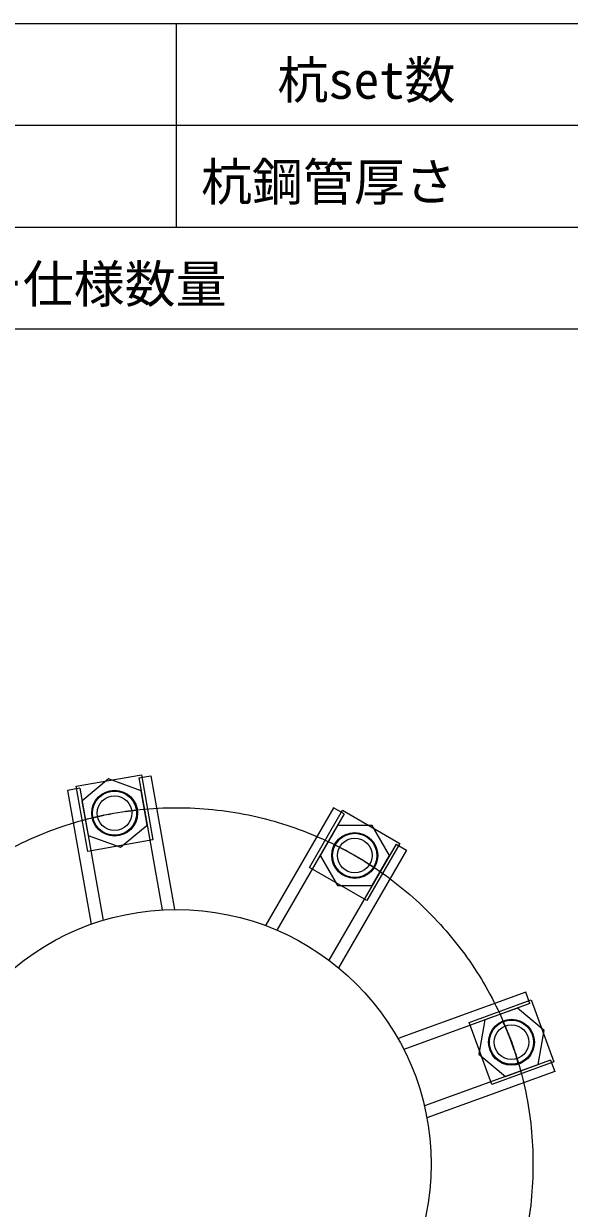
# Model space of a CAD drawing. Units: millimetres, scale not verified. Extents: x -44280 to 15325, y -9583 to 9583.
# Drawn here: x -14673 to -14137, y -8496 to -7333 of the extents above; entities that cross this region are included whole.
import ezdxf
from ezdxf.enums import TextEntityAlignment as Align

# ---------------------------------------------------------------- set-up
doc = ezdxf.new("R2010")
doc.units = ezdxf.units.MM
doc.header["$LTSCALE"] = 40
doc.linetypes.add('USER1', pattern=[101.6, 63.5, -12.7, 12.7, -12.7])
for name, color, linetype, lineweight in [('0-1_01_KUI', 5, 'Continuous', 18), ('0-4_09_SUNPO', 7, 'Continuous', 18), ('0-5_07_CENTER', 1, 'USER1', 18), ('0-6_02_KANAMONO', 6, 'Continuous', 18), ('0-7_10_WAKU', 4, 'Continuous', 18), ('0-9_03_ANCHOR', 7, 'Continuous', 18)]:
    doc.layers.add(name, color=color, linetype=linetype, lineweight=lineweight)
doc.styles.add('ＭＳ ゴシック', font='')
doc.styles.get('ＭＳ ゴシック').set_extended_font_data('MS Gothic')

# ---------------------------------------------------------------- blocks, each defined once
blk = doc.blocks.new('U1142')
at = {"layer": '0-4_09_SUNPO', "style": 'ＭＳ ゴシック'}
blk.add_text('杭set数', height=36.66, dxfattribs=at).set_placement((899.03, 2155.26), align=Align.BOTTOM_LEFT)
blk = doc.blocks.new('U1146')
at = {"layer": '0-4_09_SUNPO', "style": 'ＭＳ ゴシック'}
blk.add_text('杭鋼管厚さ', height=36.66, dxfattribs=at).set_placement((824.13, 2055.26), align=Align.BOTTOM_LEFT)
blk = doc.blocks.new('U1148')
at = {"layer": '0-4_09_SUNPO', "style": 'ＭＳ ゴシック'}
blk.add_text('クラウンパイルアンカー仕様数量', height=36.66, dxfattribs=at).set_placement((99.03, 1954.98), align=Align.BOTTOM_LEFT)
blk = doc.blocks.new('U1223')
at = {"layer": '0-9_03_ANCHOR', "color": 2}
for p, q in [((1113.75, 1255.38), (1117.01, 1257.98)), ((1117.01, 1257.98), (1118.5, 1258.76)), ((1120.7, 1259.91), (1121.19, 1258.76)), ((1121.19, 1258.76), (1120.7, 1259.91)), ((1121.19, 1258.76), (1121.52, 1257.98)), ((1122.12, 1256.58), (1121.19, 1258.76)), ((1121.52, 1257.98), (1122.63, 1255.38)), ((1122.11, 1260.34), (1124.41, 1261.04)), ((1123.28, 1253.87), (1122.12, 1256.58)), ((1124.41, 1261.04), (1126.26, 1261.26)), ((1126.26, 1261.26), (1128.26, 1261.5)), ((1128.26, 1261.5), (1132.13, 1261.26)), ((1132.13, 1261.26), (1133.02, 1261.04)), ((1133.02, 1261.04), (1135.9, 1260.34)), ((1135.9, 1260.34), (1136.87, 1259.91)), ((1136.87, 1259.91), (1139.45, 1258.76)), ((1139.45, 1258.76), (1142.65, 1256.58)), ((1142.65, 1256.58), (1145.42, 1253.87)), ((1107.68, 1244.64), (1109, 1248.59)), ((1109, 1248.59), (1109.74, 1249.91)), ((1109.74, 1249.91), (1110.2, 1250.71)), ((1110.2, 1250.71), (1111.05, 1252.21)), ((1111.05, 1252.21), (1113.75, 1255.38)), ((1122.63, 1255.38), (1123.98, 1252.21)), ((1124.63, 1250.71), (1123.28, 1253.87)), ((1123.98, 1252.21), (1124.63, 1250.71)), ((1124.97, 1249.91), (1125.48, 1248.59)), ((1126.01, 1247.19), (1124.97, 1249.91)), ((1125.48, 1248.59), (1127, 1244.64)), ((1127.46, 1243.44), (1126.01, 1247.19)), ((1145.42, 1253.87), (1147.67, 1250.71)), ((1147.67, 1250.71), (1148.04, 1249.91)), ((1148.04, 1249.91), (1149.31, 1247.19)), ((1149.31, 1247.19), (1150.31, 1243.44)), ((1107.14, 1240.51), (1107.68, 1244.64)), ((1107.18, 1239.75), (1107.14, 1240.51)), ((1107.39, 1236.35), (1107.18, 1239.75)), ((1108.44, 1232.32), (1107.39, 1236.35)), ((1127, 1244.64), (1128.59, 1240.51)), ((1128.59, 1240.51), (1127.46, 1243.44)), ((1128.94, 1239.58), (1128.88, 1239.75)), ((1128.88, 1239.75), (1130.05, 1236.35)), ((1130.26, 1235.72), (1128.94, 1239.58)), ((1130.05, 1236.35), (1131.43, 1232.32)), ((1131.54, 1231.99), (1130.26, 1235.72)), ((1150.25, 1235.72), (1149.19, 1231.99)), ((1150.62, 1239.58), (1150.25, 1235.72)), ((1150.31, 1243.44), (1150.55, 1240.51)), ((1150.55, 1240.51), (1150.61, 1239.75)), ((1150.61, 1239.75), (1150.62, 1239.58)), ((1108.59, 1231.99), (1108.44, 1232.32)), ((1109.79, 1229.47), (1108.59, 1231.99)), ((1110.23, 1228.56), (1109.79, 1229.47)), ((1112.71, 1225.21), (1110.23, 1228.56)), ((1115.78, 1222.39), (1112.71, 1225.21)), ((1119.33, 1220.21), (1115.78, 1222.39)), ((1131.43, 1232.32), (1131.54, 1231.99)), ((1132.41, 1229.47), (1132.69, 1228.56)), ((1132.7, 1228.5), (1132.41, 1229.47)), ((1132.69, 1228.56), (1133.7, 1225.21)), ((1133.65, 1225.38), (1132.7, 1228.5)), ((1134.46, 1222.71), (1133.65, 1225.38)), ((1133.7, 1225.21), (1134.56, 1222.39)), ((1135.11, 1220.58), (1134.46, 1222.71)), ((1134.56, 1222.39), (1135.22, 1220.21)), ((1142.38, 1222.71), (1139.14, 1220.58)), ((1145.19, 1225.38), (1142.38, 1222.71)), ((1147.49, 1228.5), (1145.19, 1225.38)), ((1147.96, 1229.47), (1147.49, 1228.5)), ((1149.19, 1231.99), (1147.96, 1229.47)), ((1122.4, 1219.06), (1119.33, 1220.21)), ((1123.23, 1218.75), (1122.4, 1219.06)), ((1134.16, 1218.75), (1131.5, 1218.16)), ((1135.57, 1219.06), (1134.16, 1218.75)), ((1135.22, 1220.21), (1135.57, 1219.06)), ((1139.14, 1220.58), (1138.28, 1220.21))]:
    blk.add_line(p, q, dxfattribs=at)
for points in [[(1118.5, 1258.76), (1120.7, 1259.91), (1122.11, 1260.34)], [(1131.5, 1218.16), (1127.34, 1218.06), (1126.72, 1218.16), (1123.23, 1218.75)], [(1138.28, 1220.21), (1135.57, 1219.06), (1135.22, 1220.21), (1135.11, 1220.58)]]:
    blk.add_lwpolyline(points, dxfattribs=at)
blk = doc.blocks.new('U1224')
at = {"layer": '0-9_03_ANCHOR', "color": 2}
for p, q in [((964.17, 1441.97), (967.11, 1443.42)), ((967.11, 1443.42), (967.75, 1443.6)), ((967.75, 1443.6), (970.83, 1444.49)), ((970.83, 1444.49), (971.75, 1444.58)), ((971.75, 1444.58), (974.69, 1444.88)), ((974.69, 1444.88), (978.56, 1444.58)), ((978.56, 1444.58), (978.92, 1444.49)), ((978.92, 1444.49), (982.31, 1443.6)), ((982.31, 1443.6), (982.71, 1443.42)), ((982.71, 1443.42), (985.83, 1441.97)), ((956.04, 1433.78), (957.85, 1436.57)), ((957.85, 1436.57), (958.24, 1436.98)), ((958.24, 1436.98), (960.51, 1439.39)), ((960.51, 1439.39), (960.98, 1439.74)), ((960.98, 1439.74), (963.63, 1441.7)), ((963.63, 1441.7), (964.17, 1441.97)), ((985.83, 1441.97), (986.21, 1441.7)), ((986.21, 1441.7), (989, 1439.74)), ((989, 1439.74), (989.34, 1439.39)), ((989.34, 1439.39), (991.73, 1436.98)), ((991.73, 1436.98), (992.01, 1436.57)), ((992.01, 1436.57), (993.92, 1433.78)), ((953.29, 1421.22), (953.3, 1422.61)), ((953.75, 1418.75), (953.29, 1421.22)), ((953.3, 1422.61), (953.31, 1423.13)), ((953.31, 1423.13), (953.32, 1425.39)), ((953.32, 1425.39), (953.93, 1428.4)), ((953.93, 1428.4), (954.15, 1429.47)), ((954.15, 1429.47), (954.47, 1430.24)), ((961.81, 1430.24), (963.33, 1429.47)), ((965.44, 1428.4), (961.81, 1430.24)), ((963.33, 1429.47), (965.44, 1428.4)), ((968.91, 1426.48), (965.44, 1428.4)), ((965.44, 1428.4), (970.89, 1425.39)), ((974.96, 1423.13), (968.91, 1426.48)), ((970.89, 1425.39), (974.96, 1423.13)), ((975.83, 1422.61), (974.96, 1423.13)), ((974.96, 1423.13), (975.83, 1422.61)), ((982.23, 1418.75), (978.14, 1421.22)), ((978.14, 1421.22), (982.23, 1418.75)), ((995.51, 1430.24), (995.97, 1428.4)), ((995.97, 1428.4), (996.45, 1426.48)), ((996.54, 1421.22), (996.26, 1418.75)), ((996.45, 1426.48), (996.67, 1423.13)), ((996.7, 1422.61), (996.54, 1421.22)), ((996.67, 1423.13), (996.7, 1422.61)), ((953.98, 1417.53), (953.75, 1418.75)), ((954.05, 1417.12), (953.98, 1417.53)), ((955.58, 1413.25), (954.05, 1417.12)), ((956.64, 1411.58), (955.58, 1413.25)), ((957.82, 1409.74), (956.64, 1411.58)), ((959.2, 1408.28), (957.82, 1409.74)), ((960.69, 1406.72), (959.2, 1408.28)), ((984.28, 1417.53), (984.89, 1417.12)), ((988.09, 1415.04), (984.28, 1417.53)), ((984.89, 1417.12), (990.83, 1413.25)), ((990.85, 1408.28), (989.07, 1406.72)), ((991.97, 1409.74), (990.85, 1408.28)), ((993.39, 1411.58), (991.97, 1409.74)), ((995.14, 1415.04), (994.23, 1413.25)), ((995.89, 1417.53), (995.14, 1415.04)), ((996.26, 1418.75), (995.89, 1417.53)), ((962.36, 1405.53), (960.69, 1406.72)), ((964.08, 1404.3), (962.36, 1405.53)), ((966.02, 1403.41), (964.08, 1404.3)), ((967.87, 1402.57), (966.02, 1403.41)), ((970.13, 1402.03), (967.87, 1402.57)), ((980.2, 1402.03), (977.32, 1401.6)), ((981.74, 1402.57), (980.2, 1402.03)), ((984.13, 1403.41), (981.74, 1402.57)), ((985.64, 1404.3), (984.13, 1403.41)), ((987.72, 1405.53), (985.64, 1404.3)), ((989.07, 1406.72), (987.72, 1405.53))]:
    blk.add_line(p, q, dxfattribs=at)
for points in [[(954.47, 1430.24), (955.74, 1433.32), (956.04, 1433.78)], [(993.92, 1433.78), (994.13, 1433.32), (995.51, 1430.24)], [(993.39, 1411.58), (990.83, 1413.25), (988.09, 1415.04)], [(977.32, 1401.6), (976.08, 1401.41), (971.92, 1401.6), (970.13, 1402.03)]]:
    blk.add_lwpolyline(points, dxfattribs=at)
blk = doc.blocks.new('U1225')
at = {"layer": '0-9_03_ANCHOR', "color": 2}
for p, q in [((720.12, 1475.17), (722.2, 1478.25)), ((722.2, 1478.25), (722.29, 1478.38)), ((722.29, 1478.38), (724.88, 1481.05)), ((724.88, 1481.05), (724.99, 1481.17)), ((724.99, 1481.17), (728.02, 1483.33)), ((728.02, 1483.33), (728.15, 1483.42)), ((728.15, 1483.42), (731.52, 1485.02)), ((731.52, 1485.02), (731.65, 1485.08)), ((731.65, 1485.08), (735.28, 1486.06)), ((735.28, 1486.06), (735.4, 1486.09)), ((735.4, 1486.09), (739.26, 1486.42)), ((739.26, 1486.42), (742.79, 1486.09)), ((742.79, 1486.09), (743.12, 1486.06)), ((743.12, 1486.06), (746.64, 1485.08)), ((746.64, 1485.08), (746.86, 1485.02)), ((746.86, 1485.02), (750.17, 1483.42)), ((750.17, 1483.42), (750.35, 1483.33)), ((750.35, 1483.33), (753.33, 1481.17)), ((753.33, 1481.17), (753.49, 1481.05)), ((753.49, 1481.05), (756.04, 1478.38)), ((756.04, 1478.38), (756.17, 1478.25)), ((756.17, 1478.25), (758.21, 1475.17)), ((717.47, 1464.67), (717.57, 1466.37)), ((717.57, 1466.37), (717.65, 1467.67)), ((717.65, 1467.67), (717.66, 1467.85)), ((717.66, 1467.85), (718.52, 1471.45)), ((718.52, 1471.45), (718.56, 1471.62)), ((718.56, 1471.62), (720.05, 1475.01)), ((720.05, 1475.01), (720.12, 1475.17)), ((749.92, 1466.37), (760.72, 1467.67)), ((760.72, 1467.67), (749.92, 1466.37)), ((758.21, 1475.17), (758.31, 1475.01)), ((758.31, 1475.01), (759.77, 1471.62)), ((759.77, 1471.62), (759.84, 1471.45)), ((759.84, 1471.45), (760.68, 1467.85)), ((760.68, 1467.85), (760.72, 1467.67)), ((760.72, 1467.67), (760.77, 1466.37)), ((760.77, 1466.37), (760.84, 1464.67)), ((717.43, 1463.97), (717.47, 1464.67)), ((717.49, 1463.51), (717.43, 1463.97)), ((717.6, 1462.59), (717.49, 1463.51)), ((717.9, 1460.12), (728.5, 1462.59)), ((718.14, 1459.39), (717.9, 1460.12)), ((719.16, 1456.15), (718.14, 1459.39)), ((719.54, 1455.47), (719.16, 1456.15)), ((721.15, 1452.49), (719.54, 1455.47)), ((733.21, 1463.51), (735.58, 1463.97)), ((735.58, 1463.97), (733.21, 1463.51)), ((758.88, 1455.47), (757.12, 1452.49)), ((759.12, 1456.15), (758.88, 1455.47)), ((760.27, 1459.39), (759.12, 1456.15)), ((760.38, 1460.12), (760.27, 1459.39)), ((760.75, 1462.59), (760.38, 1460.12)), ((760.89, 1463.51), (760.75, 1462.59)), ((760.84, 1464.67), (760.87, 1463.97)), ((760.87, 1463.97), (760.89, 1463.51)), ((721.66, 1451.88), (721.15, 1452.49)), ((723.81, 1449.28), (721.66, 1451.88)), ((724.44, 1448.76), (723.81, 1449.28)), ((727.02, 1446.63), (724.44, 1448.76)), ((727.78, 1446.23), (727.02, 1446.63)), ((730.69, 1444.65), (727.78, 1446.23)), ((731.58, 1444.37), (730.69, 1444.65)), ((734.66, 1443.4), (731.58, 1444.37)), ((743.47, 1443.4), (742.95, 1443.25)), ((746.96, 1444.37), (743.47, 1443.4)), ((747.53, 1444.65), (746.96, 1444.37)), ((750.69, 1446.23), (747.53, 1444.65)), ((751.23, 1446.63), (750.69, 1446.23)), ((754, 1448.76), (751.23, 1446.63)), ((754.46, 1449.28), (754, 1448.76)), ((756.76, 1451.88), (754.46, 1449.28)), ((757.12, 1452.49), (756.76, 1451.88))]:
    blk.add_line(p, q, dxfattribs=at)
for points in [[(728.5, 1462.59), (717.9, 1460.12), (717.6, 1462.59)], [(742.95, 1443.25), (738.8, 1442.93), (735.92, 1443.25), (734.66, 1443.4)]]:
    blk.add_lwpolyline(points, dxfattribs=at)

msp = doc.modelspace()

# ---------------------------------------------------------------- linework, layer by layer
at = {"layer": '0-1_01_KUI'}
msp.add_circle((-14522.69, -8452.81), 250, dxfattribs=at)
at = {"layer": '0-5_07_CENTER'}
msp.add_circle((-14522.69, -8452.81), 350, dxfattribs=at)
at = {"layer": '0-6_02_KANAMONO'}
for p, q in [((-14559.63, -8073.46), (-14547.81, -8071.38)), ((-14559.63, -8073.46), (-14536.75, -8203.21)), ((-14547.81, -8071.38), (-14524.63, -8202.82)), ((-14617.73, -8083.71), (-14629.55, -8085.79)), ((-14617.73, -8083.71), (-14594.85, -8213.45)), ((-14629.55, -8085.79), (-14606.37, -8217.23)), ((-14368.63, -8102.97), (-14435.37, -8218.56)), ((-14358.24, -8108.97), (-14368.63, -8102.97)), ((-14358.24, -8108.97), (-14424.11, -8223.07)), ((-14307.14, -8138.47), (-14373.02, -8252.57)), ((-14307.14, -8138.47), (-14296.75, -8144.47)), ((-14296.75, -8144.47), (-14363.49, -8260.06)), ((-14179.8, -8283.85), (-14305.22, -8329.5)), ((-14175.7, -8295.12), (-14179.8, -8283.85)), ((-14175.7, -8295.12), (-14299.5, -8340.18)), ((-14155.52, -8350.57), (-14279.32, -8395.63)), ((-14155.52, -8350.57), (-14151.41, -8361.84)), ((-14151.41, -8361.84), (-14276.83, -8407.49))]:
    msp.add_line(p, q, dxfattribs=at)
for points in [[(-14609.56, -8130.03), (-14577.55, -8141.68), (-14551.46, -8119.78), (-14557.37, -8086.23), (-14589.38, -8074.58), (-14615.48, -8096.48)], [(-14381.75, -8149.7), (-14364.72, -8179.2), (-14330.66, -8179.2), (-14313.63, -8149.7), (-14330.66, -8120.2), (-14364.72, -8120.2)], [(-14219.89, -8311.21), (-14225.81, -8344.76), (-14199.71, -8366.65), (-14167.7, -8355), (-14161.79, -8321.45), (-14187.88, -8299.56)]]:
    msp.add_lwpolyline(points, close=True, dxfattribs=at)
for centre, radius in [((-14583.47, -8108.13), 22.5), ((-14583.52, -8108.14), 21.75), ((-14347.69, -8149.7), 22.5), ((-14347.73, -8149.68), 21.75), ((-14193.8, -8333.11), 22.5), ((-14193.82, -8333.06), 21.75)]:
    msp.add_circle(centre, radius, dxfattribs=at)
at = {"layer": '0-7_10_WAKU'}
for p, q in [((-12122.69, -7332.81), (-15322.69, -7332.81)), ((-14522.69, -7432.81), (-14522.69, -7332.81)), ((-13722.69, -7432.81), (-15322.69, -7432.81)), ((-14522.69, -7532.81), (-14522.69, -7432.81)), ((-13722.69, -7532.81), (-15322.69, -7532.81)), ((-13722.69, -7632.81), (-15322.69, -7632.81))]:
    msp.add_line(p, q, dxfattribs=at)
at = {"layer": '0-9_03_ANCHOR', "color": 4}
for points in [[(-14557.15, -8070.49), (-14545.87, -8134.5), (-14609.88, -8145.79), (-14621.17, -8081.78)], [(-14303.34, -8137.78), (-14335.84, -8194.07), (-14392.13, -8161.57), (-14359.63, -8105.28)], [(-14152.16, -8352.48), (-14213.24, -8374.71), (-14235.47, -8313.63), (-14174.39, -8291.4)]]:
    msp.add_lwpolyline(points, close=True, dxfattribs=at)
for centre in [(-14583.52, -8108.14), (-14347.73, -8149.68), (-14193.82, -8333.06)]:
    msp.add_circle(centre, 17, dxfattribs=at)

# ---------------------------------------------------------------- block references
at = {"layer": '0-9_03_ANCHOR'}
for name in ['U1142', 'U1146', 'U1148', 'U1225', 'U1224', 'U1223']:
    msp.add_blockref(name, (-15322.69, -9572.81), dxfattribs=at)

doc.saveas('drawing.dxf')
